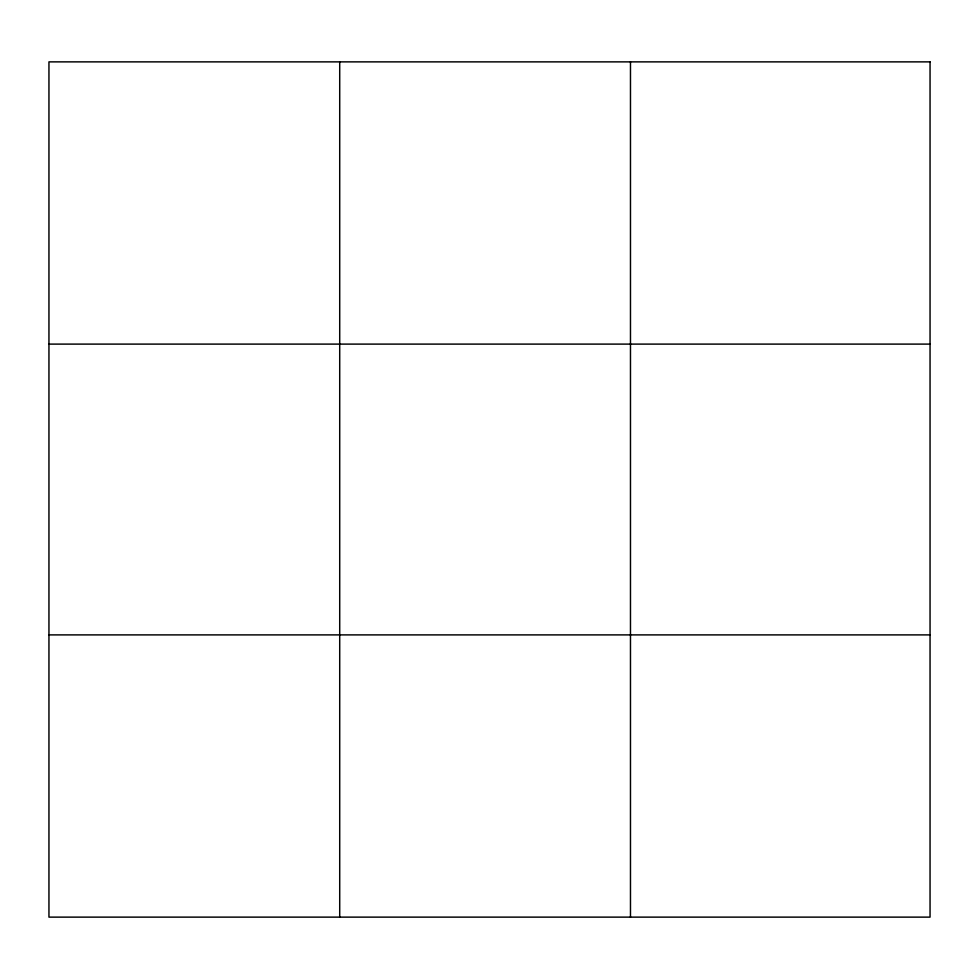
<?xml version="1.0" encoding="UTF-8"?>
<svg xmlns="http://www.w3.org/2000/svg" width="979" height="979" viewBox="0 0 979 979"><rect width="100%" height="100%" fill="white"/><g stroke="black" fill="none" stroke-linecap="round" stroke-linejoin="round"><path stroke-width="1.47" d="M339.713 61.873L339.713 917.127M630.476 61.873L630.476 917.127M48.95 344.106L930.05 344.106M48.95 634.894L930.05 634.894M930.05 61.873L930.05 917.127L48.95 917.127L48.95 61.873L930.05 61.873"/></g></svg>
